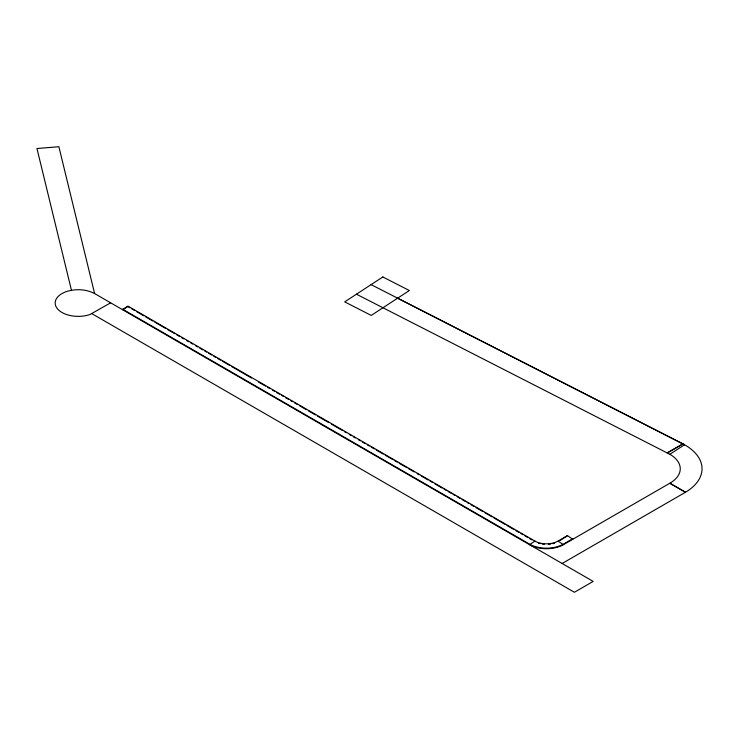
<?xml version="1.0" encoding="UTF-8"?>
<svg xmlns="http://www.w3.org/2000/svg" width="739" height="739" viewBox="0 0 739 739"><rect width="100%" height="100%" fill="white"/><g stroke="black" fill="none" stroke-linecap="round" stroke-linejoin="round"><path stroke-width="1.11" d="M562.12 563.497L685.487 492.248L669.848 483.241A35.444 20.461 0 0 0 669.848 454.282L684.508 444.73L397.628 298.196M91.858 313.669L574.388 592.272L593.168 581.408L94.62 293.568C86.103 289.097 75.84 288.681 66.713 291.471A23.112 13.348 0 0 0 58.261 309.696A23.112 13.348 0 0 0 89.835 314.583L110.647 302.824M129.861 307.766L127.865 306.62L122.545 309.687L127.865 306.075L534.897 541.068A16.387 9.459 0 0 0 558.065 541.068L567.46 535.646L572.78 539.267M559.94 540.532L567.46 535.646M572.78 538.722L563.386 544.144A23.916 13.81 0 0 1 529.567 544.144L122.545 309.151M534.897 541.613L534.897 541.068L529.567 544.689A23.916 13.81 0 0 0 563.386 544.689L669.848 483.223L685.487 492.248A58.224 33.615 0 0 0 684.508 444.73M371.098 284.626L684.508 444.712M356.438 294.205L669.848 454.3M131.856 308.92L134.849 310.648M136.844 311.803L143.828 315.83M145.823 316.985L152.807 321.012M154.802 322.167L165.776 328.504M167.771 329.659L174.755 333.686M176.75 334.841L179.743 336.568M181.739 337.723L183.734 338.868M186.727 340.596L188.722 341.751M190.717 342.905L192.713 344.051M195.706 345.787L197.701 346.933M199.696 348.087L202.689 349.815M204.685 350.97L206.68 352.115M208.675 353.27L211.668 354.997M213.663 356.152L215.659 357.306M217.654 358.452L220.647 360.179M222.642 361.334L229.626 365.362M231.621 366.516L251.574 378.035M258.558 382.072L265.541 386.1M267.536 387.254L269.523 388.409M272.515 390.137L274.511 391.282M276.506 392.437L279.499 394.164M281.494 395.319L283.49 396.464M285.485 397.619L288.478 399.346M290.473 400.501L292.468 401.656M294.464 402.801L297.457 404.529M299.452 405.683L306.436 409.72M308.431 410.866L315.414 414.902M317.41 416.048L328.384 422.385M331.377 424.112L342.351 430.449M344.346 431.604L346.342 432.758M349.335 434.486L351.33 435.631M353.325 436.786L355.32 437.941M358.313 439.668L360.309 440.813M362.304 441.968L365.297 443.696M367.292 444.85L369.288 446.005M371.283 447.15L374.276 448.878M376.271 450.033L383.255 454.069M385.25 455.215L392.233 459.252M394.229 460.397L397.222 462.124M399.217 463.279L406.201 467.316M408.196 468.461L414.182 471.916M417.175 473.653L419.17 474.798M421.165 475.953L428.149 479.981M430.144 481.135L432.139 482.29M435.132 484.017L442.116 488.045M444.111 489.2L446.107 490.354M448.102 491.5L451.095 493.227M453.09 494.382L455.085 495.536M457.081 496.691L460.074 498.419M462.069 499.564L465.062 501.291M467.057 502.446L469.053 503.601M471.048 504.746L474.041 506.483M476.036 507.628L483.02 511.665M485.015 512.811L491.998 516.847M493.994 518.002L504.968 524.33M506.963 525.484L513.947 529.521M515.942 530.667L518.935 532.394M520.93 533.549L522.926 534.703M524.921 535.849L527.914 537.586M529.909 538.731L531.904 539.886M94.62 293.586L58.88 146.728L36.95 148.53L71.471 290.335M563.386 544.689L558.065 541.068L558.065 541.613M554.675 543.119A16.387 9.459 0 0 1 552.754 543.664M550.721 544.061A16.387 9.459 0 0 1 548.615 544.301M544.338 544.301A16.387 9.459 0 0 1 542.241 544.061M540.209 543.664A16.387 9.459 0 0 1 538.288 543.119M382.83 276.968L344.697 301.872L371.237 315.424L409.36 290.519L382.83 276.968M682.901 443.899L667.234 452.942L682.901 443.917"/></g></svg>
